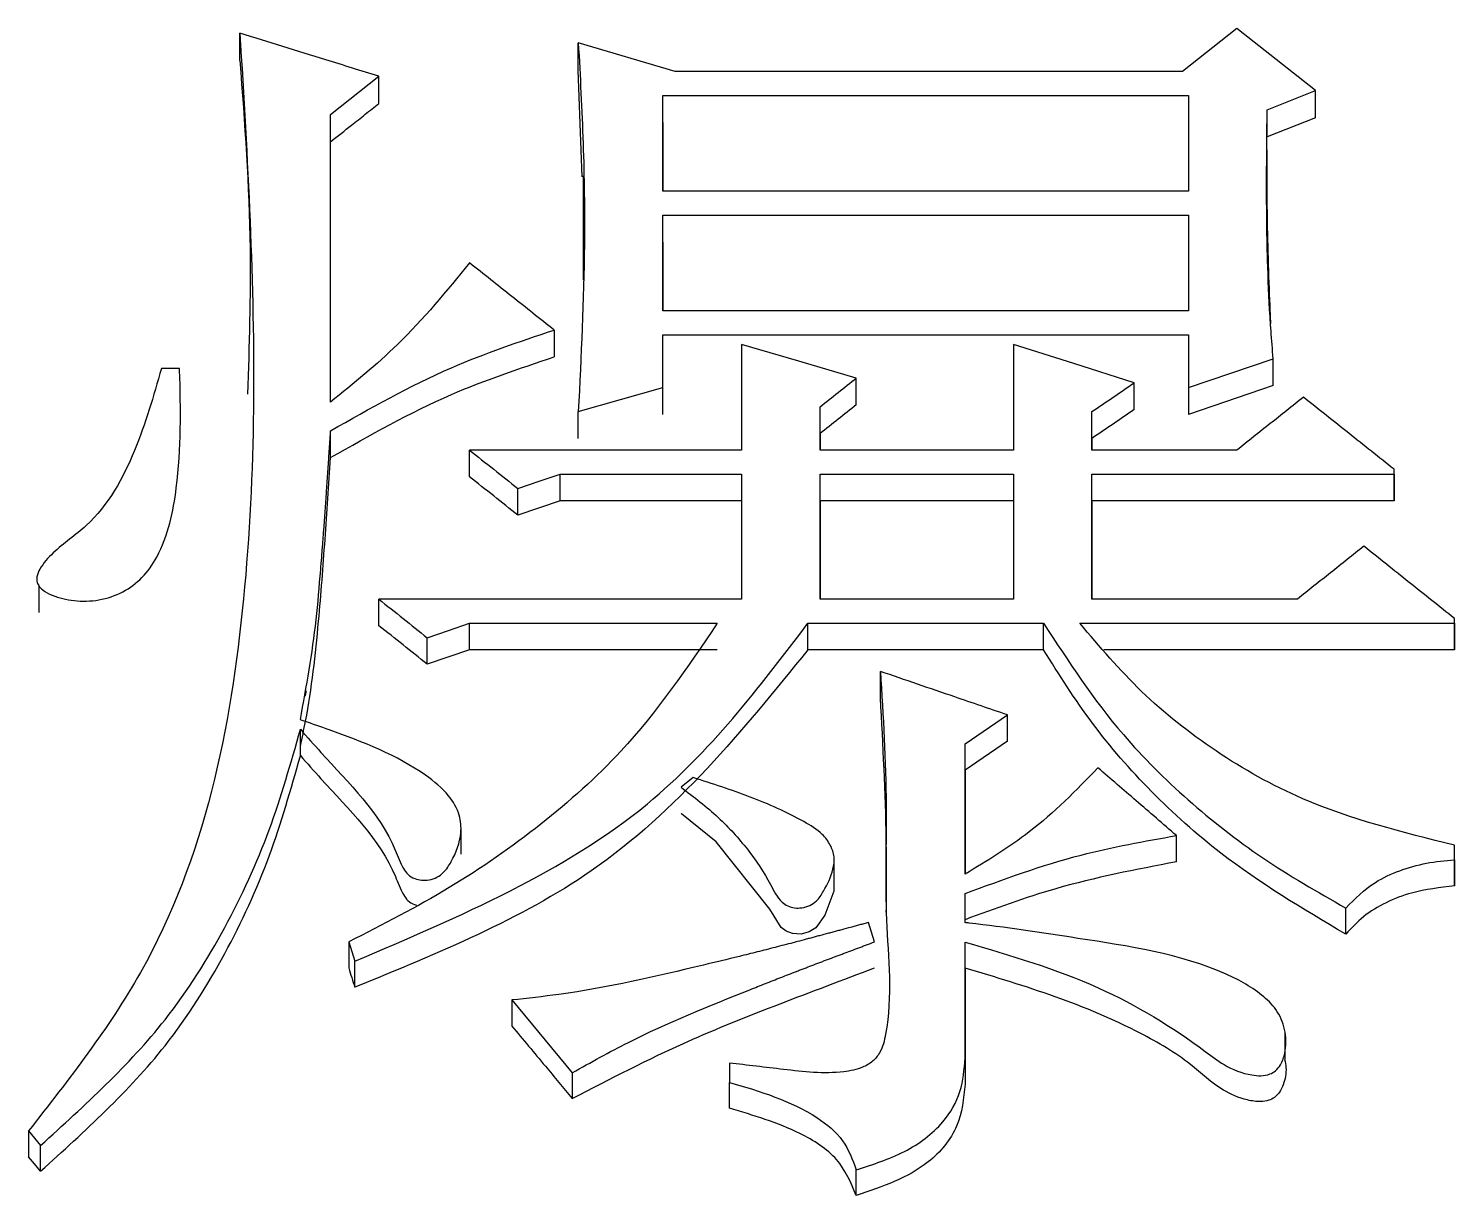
# Model space of a CAD drawing. Header units: millimetres. Extents: x 2160 to 4596, y 811 to 2534.
# Drawn here: x 2738.597 to 2741.15, y 2277.411 to 2279.499 of the extents above; entities that cross this region are included whole.
import ezdxf

# ---------------------------------------------------------------- set-up
doc = ezdxf.new("R2010")
doc.units = ezdxf.units.MM

msp = doc.modelspace()

# ---------------------------------------------------------------- linework, layer by layer
at = {"color": 7, "linetype": 'Continuous', "lineweight": 25}
for p, q in [((2740.7607, 2279.4992), (2740.6633, 2279.4223)), ((2740.9013, 2279.3881), (2740.7607, 2279.4992)), ((2738.9758, 2279.4419), (2738.9758, 2279.4907)), ((2739.7547, 2279.4223), (2739.5816, 2279.4736)), ((2739.5816, 2279.4248), (2739.5816, 2279.4736)), ((2739.5886, 2279.2338), (2739.5816, 2279.4248)), ((2739.1381, 2279.3453), (2739.2246, 2279.4137)), ((2739.2246, 2279.3651), (2739.2246, 2279.4137)), ((2739.7331, 2279.3795), (2740.6742, 2279.3795)), ((2739.7331, 2279.2083), (2739.7331, 2279.3795)), ((2739.7331, 2279.3309), (2739.7331, 2279.3795)), ((2740.6742, 2279.3795), (2740.6742, 2279.2083)), ((2740.8148, 2279.3539), (2740.9013, 2279.3881)), ((2740.9013, 2279.3394), (2740.9013, 2279.3881)), ((2739.1381, 2278.8307), (2739.1381, 2279.3453)), ((2739.1381, 2279.2967), (2739.1381, 2279.3453)), ((2740.8148, 2279.3053), (2740.8148, 2279.3539)), ((2739.7331, 2279.3309), (2739.7331, 2279.2083)), ((2740.9013, 2279.3394), (2740.8148, 2279.3053)), ((2739.1381, 2278.8354), (2739.1381, 2279.2967)), ((2739.5905, 2279.2354), (2739.5901, 2279.0493)), ((2740.6742, 2279.2083), (2739.7331, 2279.2083)), ((2739.7331, 2279.1655), (2740.6742, 2279.1655)), ((2739.7331, 2278.9939), (2739.7331, 2279.1655)), ((2739.7331, 2279.1171), (2739.7331, 2279.1655)), ((2740.6742, 2279.1655), (2740.6742, 2278.9939)), ((2739.7331, 2279.1171), (2739.7331, 2278.9939)), ((2740.6742, 2278.9939), (2739.7331, 2278.9939)), ((2739.5383, 2278.9596), (2739.5383, 2278.9115)), ((2739.7331, 2278.8565), (2739.7331, 2278.951)), ((2739.7331, 2278.951), (2740.6742, 2278.951)), ((2739.7331, 2278.9029), (2739.7331, 2278.951)), ((2740.6742, 2278.951), (2740.6742, 2278.8565)), ((2739.8737, 2278.9338), (2739.8737, 2278.7448)), ((2740.3605, 2278.9338), (2740.3605, 2278.7448)), ((2738.8677, 2278.8909), (2738.8352, 2278.8909)), ((2740.6742, 2278.8565), (2740.8256, 2278.9081)), ((2740.8256, 2278.8601), (2740.8256, 2278.9081)), ((2740.0792, 2278.8257), (2740.0792, 2278.8737)), ((2740.5768, 2278.8172), (2740.5768, 2278.8651)), ((2740.8256, 2278.8601), (2740.6742, 2278.8086)), ((2739.5816, 2278.8136), (2739.7331, 2278.8565)), ((2739.7331, 2278.8086), (2739.7331, 2278.8565)), ((2740.6742, 2278.8565), (2740.6742, 2278.8086)), ((2738.8695, 2278.8105), (2738.8695, 2278.8108)), ((2739.5816, 2278.7657), (2739.5816, 2278.8136)), ((2740.0143, 2278.7448), (2740.0143, 2278.8222)), ((2740.0143, 2278.7742), (2740.0143, 2278.8222)), ((2740.5011, 2278.7448), (2740.5011, 2278.8136)), ((2740.5011, 2278.7657), (2740.5011, 2278.8136)), ((2739.1381, 2278.7313), (2739.1381, 2278.7792)), ((2740.0143, 2278.7742), (2740.0143, 2278.7448)), ((2740.5011, 2278.7657), (2740.5011, 2278.7448)), ((2739.8737, 2278.7448), (2739.3869, 2278.7448)), ((2740.3605, 2278.7448), (2740.0143, 2278.7448)), ((2740.7607, 2278.7448), (2740.5011, 2278.7448)), ((2741.042, 2278.7018), (2741.042, 2278.7104)), ((2741.042, 2278.6626), (2741.042, 2278.7104)), ((2739.5492, 2278.7018), (2739.8737, 2278.7018)), ((2739.5492, 2278.654), (2739.5492, 2278.7018)), ((2739.8737, 2278.7018), (2739.8737, 2278.4779)), ((2740.0143, 2278.7018), (2740.3605, 2278.7018)), ((2740.0143, 2278.4779), (2740.0143, 2278.7018)), ((2740.0143, 2278.654), (2740.0143, 2278.7018)), ((2740.3605, 2278.7018), (2740.3605, 2278.4779)), ((2740.5011, 2278.7018), (2741.042, 2278.7018)), ((2740.5011, 2278.4779), (2740.5011, 2278.7018)), ((2740.5011, 2278.654), (2740.5011, 2278.7018)), ((2741.042, 2278.7018), (2741.042, 2278.654)), ((2739.4734, 2278.6282), (2739.4734, 2278.676)), ((2739.5492, 2278.654), (2739.4734, 2278.6282)), ((2739.8737, 2278.654), (2739.5492, 2278.654)), ((2740.0143, 2278.654), (2740.0143, 2278.4779)), ((2740.3605, 2278.654), (2740.0143, 2278.654)), ((2740.5011, 2278.654), (2740.5011, 2278.4779)), ((2741.042, 2278.654), (2740.5011, 2278.654)), ((2741.042, 2278.654), (2741.042, 2278.6626)), ((2738.6159, 2278.5019), (2738.616, 2278.4541)), ((2739.8737, 2278.4779), (2739.2246, 2278.4779)), ((2740.3605, 2278.4779), (2740.0143, 2278.4779)), ((2740.8689, 2278.4779), (2740.5011, 2278.4779)), ((2739.3869, 2278.4348), (2739.8304, 2278.4348)), ((2739.9927, 2278.4348), (2740.4146, 2278.4348)), ((2739.9927, 2278.3874), (2739.9927, 2278.4348)), ((2740.4146, 2278.3874), (2740.4146, 2278.4348)), ((2740.4795, 2278.4348), (2741.1501, 2278.4348)), ((2741.1501, 2278.4348), (2741.1501, 2278.4434)), ((2741.1501, 2278.396), (2741.1501, 2278.4434)), ((2741.1501, 2278.4348), (2741.1501, 2278.3874)), ((2739.3112, 2278.3616), (2739.3112, 2278.4089)), ((2739.3869, 2278.3874), (2739.3112, 2278.3616)), ((2739.8304, 2278.3874), (2739.3869, 2278.3874)), ((2740.4146, 2278.3874), (2739.9927, 2278.3874)), ((2741.1501, 2278.3874), (2740.5225, 2278.3874)), ((2741.1501, 2278.3874), (2741.1501, 2278.396)), ((2740.1225, 2278.3013), (2740.1225, 2278.3486)), ((2740.2739, 2278.2191), (2740.3497, 2278.2709)), ((2740.3497, 2278.2237), (2740.3497, 2278.2709)), ((2739.084, 2278.1979), (2739.084, 2278.245)), ((2740.3497, 2278.2237), (2740.2739, 2278.172)), ((2740.2739, 2277.9857), (2740.2739, 2278.2191)), ((2740.2739, 2278.172), (2740.2739, 2278.2191)), ((2740.2739, 2278.172), (2740.2739, 2277.9857)), ((2739.7872, 2278.1587), (2739.7656, 2278.1414)), ((2739.3719, 2278.0217), (2739.3719, 2278.0689)), ((2740.6526, 2278.008), (2740.6526, 2278.0549)), ((2741.1501, 2278.0117), (2741.1501, 2278.0376)), ((2740.0395, 2277.9572), (2740.0395, 2278.0043)), ((2741.1501, 2278.0117), (2741.1501, 2277.9648)), ((2740.2739, 2277.899), (2740.2739, 2277.9511)), ((2740.2739, 2277.9043), (2740.2739, 2277.9511)), ((2740.9554, 2277.8784), (2740.9554, 2277.9252)), ((2740.1117, 2277.8645), (2740.1009, 2277.8992)), ((2739.1706, 2277.8645), (2739.1814, 2277.8299)), ((2740.2739, 2277.6565), (2740.2739, 2277.8643)), ((2740.2739, 2277.8176), (2740.2739, 2277.8643)), ((2739.1814, 2277.7833), (2739.1814, 2277.8299)), ((2740.2739, 2277.8176), (2740.2739, 2277.6101)), ((2739.4626, 2277.7606), (2739.5708, 2277.6305)), ((2739.4626, 2277.7606), (2739.4626, 2277.714)), ((2740.8473, 2277.6542), (2740.8473, 2277.7009)), ((2739.8521, 2277.6477), (2739.8521, 2277.6131)), ((2740.2739, 2277.6565), (2740.2739, 2277.6101)), ((2739.5708, 2277.6305), (2739.5708, 2277.5841)), ((2739.8521, 2277.5668), (2739.8521, 2277.6131)), ((2738.5974, 2277.5262), (2738.5974, 2277.48)), ((2738.6189, 2277.4541), (2738.6189, 2277.5003)), ((2740.0792, 2277.4107), (2740.0792, 2277.4569))]:
    msp.add_line(p, q, dxfattribs=at)
at = {"color": 7, "linetype": 'Continuous', "lineweight": 25, "flags": 128}
for points in [[(2740.6633, 2279.4223), (2740.209, 2279.4223), (2739.7547, 2279.4223)], [(2740.0792, 2278.8737), (2739.9764, 2278.9038), (2739.8737, 2278.9338)], [(2740.5768, 2278.8651), (2740.4686, 2278.8995), (2740.3605, 2278.9338)], [(2739.3869, 2278.697), (2739.3869, 2278.709), (2739.3869, 2278.7211), (2739.3869, 2278.7448)], [(2739.4734, 2278.676), (2739.5113, 2278.6889), (2739.5492, 2278.7018)], [(2739.2246, 2278.4304), (2739.2246, 2278.4424), (2739.2246, 2278.4544), (2739.2246, 2278.4779)], [(2739.3112, 2278.4089), (2739.349, 2278.4219), (2739.3869, 2278.4348)], [(2739.3869, 2278.3874), (2739.3869, 2278.4066), (2739.3869, 2278.4207), (2739.3869, 2278.4348)], [(2740.0392, 2277.9572), (2740.0392, 2277.9555), (2740.0227, 2277.9127), (2740.0066, 2277.89), (2739.9946, 2277.8823), (2739.9804, 2277.8787), (2739.9652, 2277.8794), (2739.9539, 2277.8835), (2739.9448, 2277.8906), (2739.9242, 2277.923), (2739.8284, 2278.0436), (2739.7662, 2278.0939), (2739.7656, 2278.0944), (2739.7656, 2278.0944)], [(2741.1501, 2277.9907), (2741.1501, 2278.0064), (2741.1501, 2278.0376)], [(2741.1501, 2277.9648), (2741.1501, 2277.9736), (2741.1501, 2277.9793), (2741.1501, 2277.985), (2741.1501, 2277.9907)], [(2739.1706, 2277.8645), (2739.1706, 2277.8453), (2739.1706, 2277.8316), (2739.1706, 2277.8179)], [(2738.5973, 2277.5262), (2738.6081, 2277.5133), (2738.6189, 2277.5003)], [(2738.6189, 2277.4541), (2738.6135, 2277.4606), (2738.6081, 2277.4671), (2738.5973, 2277.48)]]:
    msp.add_lwpolyline(points, dxfattribs=at)
at = {"color": 7, "linetype": 'Continuous', "lineweight": 25}
for points, knots in [([(2738.9758, 2279.4907), (2738.9825, 2279.3786), (2739.0028, 2279.0424), (2739.0055, 2278.479), (2738.8908, 2277.9013), (2738.6696, 2277.6185), (2738.5974, 2277.5262)], [0, 0, 0, 0, 0.166548, 0.499383, 0.836688, 1, 1, 1, 1]), ([(2739.2246, 2279.4137), (2739.1929, 2279.4236), (2739.1356, 2279.4413), (2739.0526, 2279.467), (2739.0014, 2279.4828), (2738.9758, 2279.4907)], [0, 0, 0, 0, 0.382595, 0.691297, 1, 1, 1, 1]), ([(2739.5816, 2279.4736), (2739.5849, 2279.4136), (2739.5914, 2279.2935), (2739.5944, 2279.0734), (2739.5865, 2278.9133), (2739.5816, 2278.8136)], [0, 0, 0, 0, 0.273667, 0.547376, 1, 1, 1, 1]), ([(2738.9758, 2279.4419), (2738.9841, 2279.33), (2738.9989, 2279.1317), (2738.9923, 2278.9319), (2738.9894, 2278.8449)], [0, 0, 0, 0, 0.564585, 1, 1, 1, 1]), ([(2739.1381, 2279.2967), (2739.1506, 2279.3066), (2739.1713, 2279.3229), (2739.2001, 2279.3457), (2739.2165, 2279.3586), (2739.2246, 2279.3651)], [0, 0, 0, 0, 0.4329059, 0.716452, 1, 1, 1, 1]), ([(2740.8256, 2278.9081), (2740.8243, 2278.9249), (2740.8223, 2278.9501), (2740.8182, 2279.0089), (2740.8163, 2279.0552), (2740.8151, 2279.0972), (2740.8148, 2279.1099), (2740.8146, 2279.1225), (2740.8144, 2279.1351), (2740.8141, 2279.1519), (2740.814, 2279.1687), (2740.8139, 2279.1855), (2740.8138, 2279.1981), (2740.8138, 2279.2107), (2740.8138, 2279.2233), (2740.8138, 2279.236), (2740.8139, 2279.2465), (2740.8139, 2279.2549), (2740.814, 2279.2612), (2740.814, 2279.2675), (2740.814, 2279.2738), (2740.8141, 2279.2801), (2740.8141, 2279.2864), (2740.8142, 2279.2927), (2740.8143, 2279.301), (2740.8143, 2279.3094), (2740.8144, 2279.3178), (2740.8145, 2279.3241), (2740.8145, 2279.3304), (2740.8146, 2279.3367), (2740.8147, 2279.3445), (2740.8147, 2279.3502), (2740.8148, 2279.3539)], [0, 0, 0, 0, 0.113118, 0.169677, 0.395941, 0.424221, 0.4525, 0.480779, 0.509059, 0.537338, 0.593897, 0.622177, 0.650456, 0.678735, 0.707015, 0.735294, 0.763573, 0.777713, 0.791853, 0.805993, 0.820132, 0.834272, 0.848412, 0.862551, 0.876691, 0.90497, 0.91911, 0.93325, 0.947389, 0.961529, 0.975669, 1, 1, 1, 1]), ([(2740.8212, 2278.9715), (2740.8212, 2278.9715), (2740.8213, 2278.9715), (2740.8212, 2278.9737), (2740.8194, 2279.0164), (2740.8155, 2279.1166), (2740.8148, 2279.2088), (2740.8147, 2279.2584), (2740.8147, 2279.2762), (2740.8147, 2279.2824), (2740.8146, 2279.2821), (2740.8146, 2279.2819)], [0, 0, 0, 0, 0.0066914, 0.0176059, 0.0437839, 0.5138257, 0.7288407, 0.8737613, 0.9090141, 0.9446975, 1, 1, 1, 1]), ([(2739.3869, 2279.0797), (2739.3459, 2279.0296), (2739.2723, 2278.9394), (2739.1793, 2278.8641), (2739.1381, 2278.8307)], [0, 0, 0, 0, 0.556387, 1, 1, 1, 1]), ([(2739.5383, 2278.9596), (2739.5131, 2278.9796), (2739.4626, 2279.0197), (2739.4121, 2279.0597), (2739.3869, 2279.0797)], [0, 0, 0, 0, 0.499997, 1, 1, 1, 1]), ([(2739.1381, 2278.7792), (2739.2087, 2278.8194), (2739.3353, 2278.8915), (2739.4761, 2278.9387), (2739.5383, 2278.9596)], [0, 0, 0, 0, 0.557889, 1, 1, 1, 1]), ([(2739.1381, 2278.7313), (2739.2087, 2278.7715), (2739.3353, 2278.8435), (2739.4761, 2278.8907), (2739.5383, 2278.9115)], [0, 0, 0, 0, 0.5578529, 1, 1, 1, 1]), ([(2738.8352, 2278.8909), (2738.8211, 2278.8417), (2738.7927, 2278.7429), (2738.7287, 2278.6242), (2738.6494, 2278.5708), (2738.6203, 2278.5388), (2738.6122, 2278.5204), (2738.6118, 2278.51), (2738.6153, 2278.5015), (2738.6244, 2278.4923), (2738.6454, 2278.4815), (2738.6798, 2278.4736), (2738.7243, 2278.4743), (2738.7669, 2278.4892), (2738.8034, 2278.5161), (2738.8447, 2278.5773), (2738.8711, 2278.7052), (2738.8701, 2278.8187), (2738.8677, 2278.8898), (2738.8677, 2278.8909)], [0, 0, 0, 0, 0.151237, 0.303887, 0.374012, 0.409203, 0.423454, 0.431523, 0.439658, 0.449578, 0.466985, 0.502292, 0.540771, 0.580872, 0.619436, 0.662511, 0.788748, 0.996835, 1, 1, 1, 1]), ([(2740.0143, 2278.8222), (2740.0251, 2278.8307), (2740.0468, 2278.8479), (2740.0684, 2278.8651), (2740.0792, 2278.8737)], [0, 0, 0, 0, 0.500001, 1, 1, 1, 1]), ([(2740.5011, 2278.8136), (2740.5137, 2278.8222), (2740.5389, 2278.8393), (2740.5642, 2278.8565), (2740.5768, 2278.8651)], [0, 0, 0, 0, 0.500001, 1, 1, 1, 1]), ([(2740.8797, 2278.8393), (2740.8599, 2278.8236), (2740.8202, 2278.7921), (2740.7805, 2278.7605), (2740.7607, 2278.7448)], [0, 0, 0, 0, 0.500001, 1, 1, 1, 1]), ([(2741.042, 2278.7104), (2741.0149, 2278.7319), (2740.9608, 2278.7749), (2740.9067, 2278.8179), (2740.8797, 2278.8393)], [0, 0, 0, 0, 0.5, 1, 1, 1, 1]), ([(2740.0792, 2278.8257), (2740.0684, 2278.8172), (2740.0468, 2278.8), (2740.0251, 2278.7828), (2740.0143, 2278.7742)], [0, 0, 0, 0, 0.499997, 1, 1, 1, 1]), ([(2740.5768, 2278.8172), (2740.5642, 2278.8086), (2740.5389, 2278.7914), (2740.5137, 2278.7742), (2740.5011, 2278.7657)], [0, 0, 0, 0, 0.499997, 1, 1, 1, 1]), ([(2739.084, 2278.2623), (2739.0948, 2278.3217), (2739.1109, 2278.4108), (2739.1185, 2278.5081), (2739.1219, 2278.5492), (2739.1231, 2278.5641), (2739.124, 2278.5753), (2739.1248, 2278.5866), (2739.1257, 2278.5978), (2739.1264, 2278.6071), (2739.1271, 2278.6164), (2739.1276, 2278.6239), (2739.1281, 2278.6314), (2739.1287, 2278.6389), (2739.1292, 2278.6463), (2739.1299, 2278.6557), (2739.1304, 2278.6631), (2739.131, 2278.6725), (2739.1315, 2278.68), (2739.132, 2278.6874), (2739.1325, 2278.6949), (2739.133, 2278.7024), (2739.1337, 2278.7117), (2739.1342, 2278.7192), (2739.1348, 2278.7285), (2739.1353, 2278.736), (2739.1359, 2278.7453), (2739.1364, 2278.7528), (2739.1369, 2278.7602), (2739.1374, 2278.7684), (2739.1378, 2278.7747), (2739.1381, 2278.7792)], [0, 0, 0, 0, 0.346641, 0.519778, 0.563061, 0.584702, 0.606343, 0.627984, 0.649626, 0.671267, 0.682088, 0.703729, 0.714549, 0.72537, 0.747011, 0.757832, 0.779473, 0.790294, 0.811935, 0.822756, 0.833576, 0.855218, 0.866038, 0.88768, 0.8985, 0.920141, 0.930962, 0.952603, 0.963424, 0.974245, 1, 1, 1, 1]), ([(2739.084, 2278.2151), (2739.0872, 2278.2298), (2739.103, 2278.3037), (2739.1164, 2278.4275), (2739.1285, 2278.585), (2739.1349, 2278.6825), (2739.1381, 2278.7313)], [0, 0, 0, 0, 0.086672, 0.433942, 0.716948, 1, 1, 1, 1]), ([(2739.3869, 2278.7448), (2739.4013, 2278.7333), (2739.4302, 2278.7104), (2739.459, 2278.6874), (2739.4734, 2278.676)], [0, 0, 0, 0, 0.499999, 1, 1, 1, 1]), ([(2739.4734, 2278.6282), (2739.459, 2278.6397), (2739.4302, 2278.6626), (2739.4013, 2278.6855), (2739.3869, 2278.697)], [0, 0, 0, 0, 0.5, 1, 1, 1, 1]), ([(2740.9879, 2278.5727), (2740.968, 2278.5569), (2740.9284, 2278.5253), (2740.8887, 2278.4937), (2740.8689, 2278.4779)], [0, 0, 0, 0, 0.500001, 1, 1, 1, 1]), ([(2741.1501, 2278.4434), (2741.1231, 2278.465), (2741.069, 2278.5081), (2741.0149, 2278.5511), (2740.9879, 2278.5727)], [0, 0, 0, 0, 0.5, 1, 1, 1, 1]), ([(2739.2246, 2278.4779), (2739.2391, 2278.4664), (2739.2679, 2278.4434), (2739.2968, 2278.4204), (2739.3112, 2278.4089)], [0, 0, 0, 0, 0.4999995, 1, 1, 1, 1]), ([(2739.8304, 2278.4348), (2739.7768, 2278.3558), (2739.688, 2278.2246), (2739.5165, 2278.0721), (2739.3527, 2277.9576), (2739.2315, 2277.8957), (2739.1706, 2277.8645)], [0, 0, 0, 0, 0.333002, 0.552476, 0.774971, 1, 1, 1, 1]), ([(2739.1814, 2277.8299), (2739.3698, 2277.9103), (2739.7013, 2278.0516), (2739.9049, 2278.3193), (2739.9927, 2278.4348)], [0, 0, 0, 0, 0.568507, 1, 1, 1, 1]), ([(2739.3112, 2278.3616), (2739.2968, 2278.373), (2739.2679, 2278.396), (2739.2391, 2278.419), (2739.2246, 2278.4304)], [0, 0, 0, 0, 0.5, 1, 1, 1, 1]), ([(2740.4146, 2278.4348), (2740.4591, 2278.3665), (2740.5329, 2278.2532), (2740.6715, 2278.1164), (2740.8046, 2278.0114), (2740.905, 2277.954), (2740.9554, 2277.9252)], [0, 0, 0, 0, 0.333809, 0.553089, 0.775219, 1, 1, 1, 1]), ([(2741.1501, 2278.0376), (2741.0572, 2278.0607), (2740.9052, 2278.0984), (2740.7211, 2278.2024), (2740.5862, 2278.3089), (2740.5149, 2278.393), (2740.4795, 2278.4348)], [0, 0, 0, 0, 0.347456, 0.568585, 0.785979, 1, 1, 1, 1]), ([(2739.9927, 2278.3874), (2739.8753, 2278.2426), (2739.6621, 2277.9796), (2739.3305, 2277.8442), (2739.1814, 2277.7833)], [0, 0, 0, 0, 0.550322, 1, 1, 1, 1]), ([(2740.9554, 2277.8784), (2740.8785, 2277.924), (2740.7525, 2277.9988), (2740.6056, 2278.1316), (2740.4985, 2278.2537), (2740.4424, 2278.343), (2740.4146, 2278.3874)], [0, 0, 0, 0, 0.346062, 0.56664, 0.784508, 1, 1, 1, 1]), ([(2740.1225, 2278.3486), (2740.1273, 2278.2685), (2740.1363, 2278.1206), (2740.1279, 2277.9042), (2740.1459, 2277.7558), (2740.1253, 2277.6702), (2740.1093, 2277.6499), (2740.087, 2277.6373), (2740.0327, 2277.6265), (2739.952, 2277.6359), (2739.8842, 2277.6439), (2739.8521, 2277.6477)], [0, 0, 0, 0, 0.257644, 0.476383, 0.695117, 0.731864, 0.752184, 0.772582, 0.805413, 0.907666, 1, 1, 1, 1]), ([(2740.3497, 2278.2709), (2740.3183, 2278.2816), (2740.2647, 2278.2999), (2740.189, 2278.3258), (2740.1446, 2278.341), (2740.1225, 2278.3486)], [0, 0, 0, 0, 0.414509, 0.707253, 1, 1, 1, 1]), ([(2739.0927, 2278.3042), (2739.0927, 2278.3042), (2739.0927, 2278.3041), (2739.0928, 2278.3045), (2739.093, 2278.3057), (2739.0936, 2278.3089), (2739.0943, 2278.3123), (2739.0947, 2278.3143)], [0, 0, 0, 0, 0.025297, 0.141451, 0.270493, 0.58461, 1, 1, 1, 1]), ([(2740.133, 2277.9179), (2740.1332, 2277.9611), (2740.134, 2278.0891), (2740.1271, 2278.2167), (2740.1225, 2278.3013)], [0, 0, 0, 0, 0.336896, 1, 1, 1, 1]), ([(2738.6189, 2277.5003), (2738.6981, 2277.572), (2738.8279, 2277.6894), (2738.9522, 2277.8883), (2739.0328, 2278.0632), (2739.067, 2278.1845), (2739.084, 2278.245)], [0, 0, 0, 0, 0.345608, 0.56562, 0.783503, 1, 1, 1, 1]), ([(2739.084, 2278.245), (2739.0962, 2278.2312), (2739.1571, 2278.1622), (2739.2358, 2278.0856), (2739.2638, 2278.0023), (2739.2762, 2277.9847), (2739.2879, 2277.9775), (2739.3012, 2277.9744), (2739.3152, 2277.9749), (2739.329, 2277.9796), (2739.3434, 2277.9906), (2739.36, 2278.017), (2739.3737, 2278.052), (2739.3702, 2278.0941), (2739.3489, 2278.1313), (2739.2749, 2278.1915), (2739.1814, 2278.2285), (2739.1035, 2278.2553), (2739.0863, 2278.2614), (2739.084, 2278.2623)], [0, 0, 0, 0, 0.066203, 0.331418, 0.376174, 0.392134, 0.408285, 0.422252, 0.437571, 0.454108, 0.470588, 0.499884, 0.567199, 0.607022, 0.655995, 0.720748, 0.938177, 0.991744, 1, 1, 1, 1]), ([(2738.6189, 2277.4541), (2738.6981, 2277.5257), (2738.8278, 2277.6429), (2738.9522, 2277.8416), (2739.0328, 2278.0163), (2739.067, 2278.1375), (2739.084, 2278.1978)], [0, 0, 0, 0, 0.345691, 0.565702, 0.783554, 1, 1, 1, 1]), ([(2739.084, 2278.1979), (2739.0962, 2278.1841), (2739.1572, 2278.1151), (2739.2358, 2278.039), (2739.2638, 2277.9555), (2739.2759, 2277.9384), (2739.285, 2277.9319), (2739.291, 2277.9306), (2739.2923, 2277.9303)], [0, 0, 0, 0, 0.160679, 0.804376, 0.910674, 0.949608, 0.989033, 1, 1, 1, 1]), ([(2740.5119, 2278.1759), (2740.4728, 2278.1359), (2740.4023, 2278.0637), (2740.3135, 2278.0097), (2740.2739, 2277.9857)], [0, 0, 0, 0, 0.555111, 1, 1, 1, 1]), ([(2740.6525, 2278.0549), (2740.6405, 2278.0653), (2740.6164, 2278.086), (2740.5695, 2278.1264), (2740.5347, 2278.1563), (2740.5119, 2278.1759)], [0, 0, 0, 0, 0.25711, 0.51422, 1, 1, 1, 1]), ([(2739.7656, 2278.1414), (2739.7884, 2278.1239), (2739.8322, 2278.0904), (2739.8858, 2278.0311), (2739.9209, 2277.9792), (2739.9386, 2277.9408), (2739.9563, 2277.9282), (2739.9688, 2277.9249), (2739.9824, 2277.9251), (2739.9963, 2277.9289), (2740.0105, 2277.939), (2740.0247, 2277.9615), (2740.0374, 2277.9876), (2740.0412, 2278.0167), (2740.0336, 2278.0384), (2740.0163, 2278.0617), (2739.967, 2278.0914), (2739.8898, 2278.1255), (2739.8216, 2278.1476), (2739.7872, 2278.1587)], [0, 0, 0, 0, 0.117411, 0.224514, 0.331514, 0.385099, 0.401502, 0.417942, 0.434593, 0.453955, 0.473463, 0.503457, 0.565822, 0.597864, 0.6299, 0.663784, 0.718184, 0.85806, 1, 1, 1, 1]), ([(2740.2739, 2277.9511), (2740.3424, 2277.9764), (2740.4649, 2278.0217), (2740.5951, 2278.0447), (2740.6525, 2278.0549)], [0, 0, 0, 0, 0.55855, 1, 1, 1, 1]), ([(2740.6525, 2278.008), (2740.5798, 2277.994), (2740.4501, 2277.9692), (2740.3276, 2277.9241), (2740.2739, 2277.9043)], [0, 0, 0, 0, 0.561231, 1, 1, 1, 1]), ([(2740.9554, 2277.9252), (2740.972, 2277.9418), (2740.9995, 2277.9695), (2741.0519, 2277.993), (2741.0998, 2278.0069), (2741.1333, 2278.0101), (2741.1501, 2278.0117)], [0, 0, 0, 0, 0.330678, 0.55099, 0.77457, 1, 1, 1, 1]), ([(2741.1501, 2277.9648), (2741.1242, 2277.9618), (2741.0817, 2277.9569), (2741.0271, 2277.9361), (2740.9864, 2277.9114), (2740.9657, 2277.8893), (2740.9554, 2277.8784)], [0, 0, 0, 0, 0.347151, 0.569168, 0.786857, 1, 1, 1, 1]), ([(2740.1009, 2277.8992), (2740.0982, 2277.8984), (2740.0929, 2277.897), (2740.085, 2277.8949), (2740.077, 2277.8927), (2740.0664, 2277.8899), (2740.0559, 2277.887), (2740.0453, 2277.8842), (2740.0373, 2277.882), (2740.0267, 2277.8792), (2740.0161, 2277.8764), (2740.0055, 2277.8736), (2739.9976, 2277.8714), (2739.987, 2277.8686), (2739.9764, 2277.8658), (2739.9631, 2277.8623), (2739.9498, 2277.8589), (2739.9339, 2277.8547), (2739.9126, 2277.8493), (2739.8913, 2277.8439), (2739.854, 2277.8346), (2739.7418, 2277.8077), (2739.6068, 2277.7763), (2739.4907, 2277.7636), (2739.4626, 2277.7606)], [0, 0, 0, 0, 0.012619, 0.025237, 0.037856, 0.050474, 0.075711, 0.08833, 0.100948, 0.113567, 0.138804, 0.151422, 0.164041, 0.176659, 0.201896, 0.214515, 0.239752, 0.264989, 0.290226, 0.3407, 0.365937, 0.466887, 0.870929, 1, 1, 1, 1]), ([(2740.2739, 2277.8643), (2740.3551, 2277.8404), (2740.5096, 2277.7949), (2740.657, 2277.7052), (2740.7393, 2277.6416), (2740.7748, 2277.6273), (2740.8036, 2277.6244), (2740.8187, 2277.6268), (2740.8309, 2277.6341), (2740.8409, 2277.6468), (2740.8489, 2277.6704), (2740.8493, 2277.7037), (2740.836, 2277.7396), (2740.8002, 2277.7769), (2740.6866, 2277.8394), (2740.5007, 2277.8668), (2740.344, 2277.8913), (2740.2763, 2277.8988), (2740.2739, 2277.899)], [0, 0, 0, 0, 0.188824, 0.359425, 0.391174, 0.431004, 0.443042, 0.4552, 0.463942, 0.475035, 0.493349, 0.52466, 0.556942, 0.585534, 0.64557, 0.848774, 0.994709, 1, 1, 1, 1]), ([(2739.5708, 2277.6305), (2739.604, 2277.649), (2739.7055, 2277.7057), (2739.8243, 2277.7533), (2739.9118, 2277.7882), (2739.9303, 2277.7955), (2739.9488, 2277.8028), (2739.965, 2277.809), (2739.9789, 2277.8144), (2739.9859, 2277.8171), (2739.9952, 2277.8206), (2740.0045, 2277.8242), (2740.0138, 2277.8277), (2740.0208, 2277.8304), (2740.0301, 2277.8339), (2740.0394, 2277.8374), (2740.0487, 2277.8409), (2740.0557, 2277.8435), (2740.065, 2277.847), (2740.0743, 2277.8505), (2740.0837, 2277.854), (2740.0907, 2277.8567), (2740.1, 2277.8602), (2740.107, 2277.8628), (2740.1117, 2277.8645)], [0, 0, 0, 0, 0.194919, 0.596792, 0.647185, 0.672381, 0.697577, 0.74797, 0.760568, 0.773166, 0.785764, 0.81096, 0.823558, 0.836156, 0.848754, 0.873951, 0.886549, 0.899147, 0.911745, 0.936941, 0.949539, 0.962137, 0.974736, 1, 1, 1, 1]), ([(2739.5708, 2277.5841), (2739.6386, 2277.6193), (2739.7591, 2277.6819), (2739.9428, 2277.7543), (2740.0554, 2277.7967), (2740.1117, 2277.8179)], [0, 0, 0, 0, 0.390671, 0.695193, 1, 1, 1, 1]), ([(2740.846, 2277.6541), (2740.847, 2277.6493), (2740.8501, 2277.6343), (2740.8462, 2277.6139), (2740.8379, 2277.596), (2740.8289, 2277.5861), (2740.8171, 2277.5801), (2740.8002, 2277.5778), (2740.7715, 2277.5822), (2740.7254, 2277.6018), (2740.6723, 2277.6539), (2740.5722, 2277.7121), (2740.4362, 2277.7693), (2740.3282, 2277.8014), (2740.2739, 2277.8176)], [0, 0, 0, 0, 0.023255, 0.07257, 0.095864, 0.11539, 0.131905, 0.152492, 0.186456, 0.253587, 0.364428, 0.517728, 0.757657, 1, 1, 1, 1]), ([(2739.4626, 2277.714), (2739.4726, 2277.702), (2739.4926, 2277.6781), (2739.5287, 2277.6348), (2739.5547, 2277.6034), (2739.5708, 2277.5841)], [0, 0, 0, 0, 0.277089, 0.554178, 1, 1, 1, 1]), ([(2740.0792, 2277.4569), (2740.1088, 2277.4662), (2740.167, 2277.4847), (2740.2337, 2277.5341), (2740.2694, 2277.5957), (2740.2724, 2277.6363), (2740.2739, 2277.6565)], [0, 0, 0, 0, 0.291567, 0.574035, 0.788626, 1, 1, 1, 1]), ([(2739.8521, 2277.6131), (2739.9071, 2277.5969), (2739.9832, 2277.5744), (2740.059, 2277.5116), (2740.0725, 2277.4749), (2740.0792, 2277.4569)], [0, 0, 0, 0, 0.5720712, 0.7896972, 1, 1, 1, 1]), ([(2740.2739, 2277.6101), (2740.2714, 2277.5844), (2740.2662, 2277.5323), (2740.1998, 2277.4515), (2740.1255, 2277.4264), (2740.0792, 2277.4107)], [0, 0, 0, 0, 0.269419, 0.54582, 1, 1, 1, 1]), ([(2740.0792, 2277.4107), (2740.0696, 2277.4335), (2740.0498, 2277.48), (2739.9646, 2277.5336), (2739.895, 2277.5541), (2739.8521, 2277.5668)], [0, 0, 0, 0, 0.267568, 0.547482, 1, 1, 1, 1])]:
    msp.add_open_spline(points, degree=3, knots=knots, dxfattribs=at)
msp.add_open_spline([(2739.1706, 2277.8179), (2739.1724, 2277.8121), (2739.176, 2277.8006), (2739.1796, 2277.7891), (2739.1814, 2277.7833)], degree=3, dxfattribs=at)

doc.saveas('drawing.dxf')
